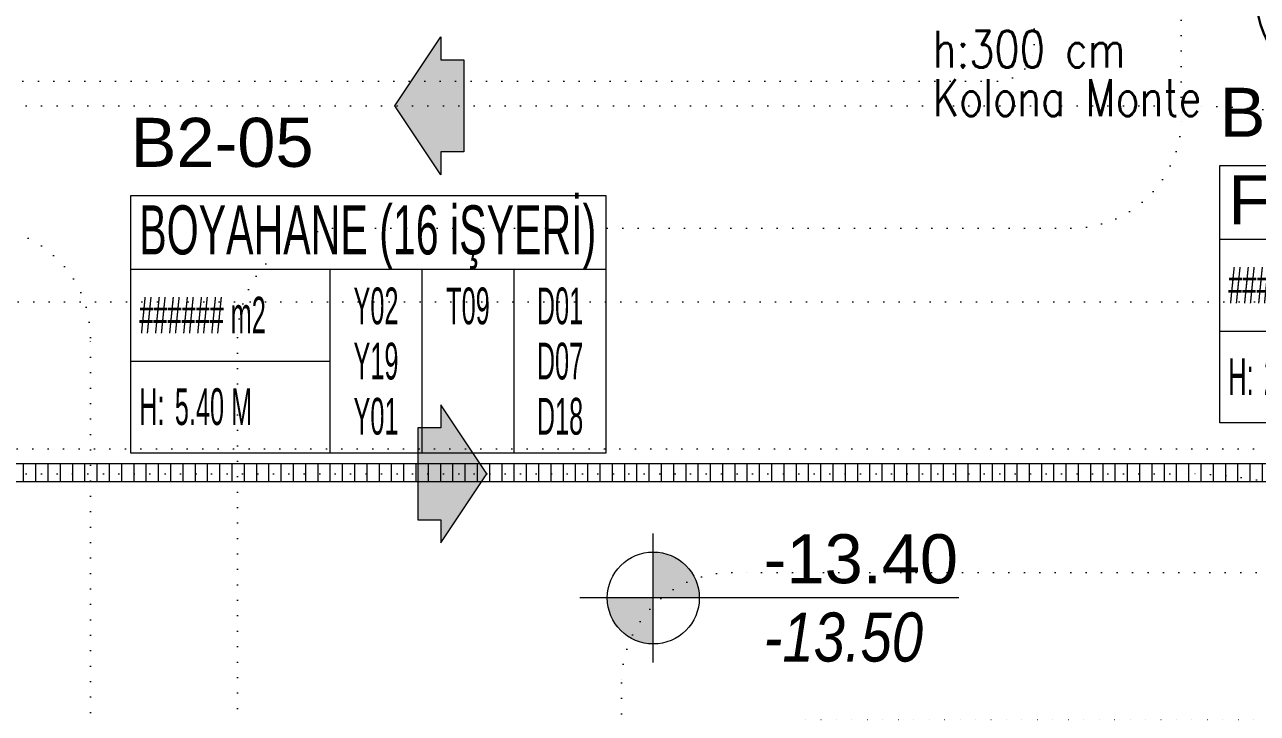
# Model space of a CAD drawing. Header units: metres. Extents: x -13621 to 152406, y -16073 to 22221.
# Drawn here: x 1951 to 2956, y 6485 to 7046 of the extents above; entities that cross this region are included whole.
import ezdxf
from ezdxf.enums import TextEntityAlignment as Align

# ---------------------------------------------------------------- set-up
doc = ezdxf.new("R2010")
doc.units = ezdxf.units.M
doc.header["$LTSCALE"] = 100
doc.header["$MEASUREMENT"] = 0
doc.linetypes.add('DOT2', pattern=[0.125, 0, -0.125])
doc.layers.get('0').update_dxf_attribs({"color": 9, "lineweight": 9})
for name, color, linetype, lineweight in [('06D', 9, 'Continuous', 9), ('21', 9, 'Continuous', 9), ('21_mahal200', 9, 'Continuous', 9), ('E-DAHİLİ DOME KAMERA', 7, 'Continuous', 30), ('E-DAHİLİ KAMERA', 7, 'Continuous', 30), ('E-YAZI', 7, 'Continuous', 30)]:
    doc.layers.add(name, color=color, linetype=linetype, lineweight=lineweight)
doc.styles.add('Arial', font='arial.ttf', dxfattribs={"height": 2.5})
doc.styles.add('E-YAZI', font='txttw.shx')
doc.styles.add('MuuM_TEXT-ITALIC', font='ARIALNI.TTF')
doc.styles.add('MuuM_TEXT-STANDART', font='ARIALN.TTF')

# ---------------------------------------------------------------- blocks, each defined once
blk = doc.blocks.new('100_DAHİLİ DOME KAMERA')
at = {"layer": 'E-DAHİLİ DOME KAMERA', "color": 4}
for p, q in [((-1.936, 0.715), (-1.936, -0.689)), ((0.82, 0.715), (-1.936, 0.715)), ((0.82, -0.689), (0.82, 0.715)), ((0.82, 0.294), (2.131, 0.668)), ((2.131, 0.668), (2.131, -0.643)), ((0.82, -0.268), (2.131, -0.643)), ((-1.936, -0.689), (0.82, -0.689))]:
    blk.add_line(p, q, dxfattribs=at)
at = {"layer": 'E-DAHİLİ DOME KAMERA', "color": 4, "linetype": 'Continuous'}
blk.add_circle((0, 0), 2.566, dxfattribs=at)
at = {"layer": 'E-DAHİLİ KAMERA', "color": 4}
for q in [(13.416, 6.264), (13.416, -6.264)]:
    blk.add_line((2.566, 0), q, dxfattribs=at)
blk = doc.blocks.new('p-ızgara')
at = {"layer": '06D'}
h = blk.add_hatch(dxfattribs=at)
h.set_pattern_fill('_USER', color=252, scale=10, angle=90, style=0, pattern_type=0)
h.set_pattern_definition([(90, (-7e-12, -8630), (-10, 6e-16), [])])
h.paths.add_polyline_path([(1257.5, -1941.6), (3342.5, -1941.6), (3342.5, -1956.6), (1257.5, -1956.6)])
blk.add_lwpolyline([(1257.5, -1941.6), (3342.5, -1941.6), (3342.5, -1956.6), (1257.5, -1956.6)], close=True, dxfattribs=at)
blk = doc.blocks.new('0_elevationtarget-p-bk')
h = blk.add_hatch(color=250)
h.paths.add_polyline_path([(1.875, 0, 0.414214), (0, 1.875), (0, 0)])
h.paths.add_polyline_path([(0, 0), (-1.875, 0, 0.414214), (0, -1.875)])
blk.add_line((0, -2.625), (0, 2.625))
blk.add_lwpolyline([(12.453, 0), (-3, 0)])
blk.add_circle((0, 0), 1.875)
at = {"style": 'Arial'}
blk.add_attdef('BITMISKOT', text='', height=2, dxfattribs=at).set_placement((4.5, 0), align=Align.BOTTOM_LEFT)
at = {"style": 'MuuM_TEXT-ITALIC'}
blk.add_attdef('FINISHINGFLOORLEVEL', text='', height=2, dxfattribs=at).set_placement((4.5, -0.592), align=Align.TOP_LEFT)
blk = doc.blocks.new('0_arrow1')
blk.add_hatch(color=254).paths.add_polyline_path([(0, 0), (-22.5, -15), (-15, -15), (-15, -22.5), (15, -22.5), (15, -15), (22.5, -15)])
at = {"linetype": 'ByBlock', "lineweight": -2}
blk.add_lwpolyline([(15, -22.5), (-15, -22.5), (-15, -15), (-22.5, -15), (0, 0), (22.5, -15), (15, -15)], close=True, dxfattribs=at)
blk.add_point((0, 0))
blk = doc.blocks.new('0_roomno2')
blk.add_lwpolyline([(19.375, -10.5), (0, -10.5), (0, 0), (19.375, 0)], close=True)
for points in [[(0, -3), (19.375, -3)], [(8.125, -3), (8.125, -10.5)], [(11.875, -3), (11.875, -10.5)], [(15.625, -3), (15.625, -10.5)], [(0, -6.75), (8.125, -6.75)]]:
    blk.add_lwpolyline(points)
at = {"style": 'MuuM_TEXT-STANDART', "width": 0.6}
blk.add_text('H:', height=1.5, dxfattribs=at).set_placement((0.35, -8.608), align=Align.MIDDLE_LEFT)
at = {"style": 'Arial'}
blk.add_attdef('ODANO', (0, 1.17), '', height=2, dxfattribs=at)
blk.add_attdef('MEKANADI', text='', height=2, dxfattribs=at).set_placement((0.35, -3), align=Align.BOTTOM_LEFT)
at = {"style": 'MuuM_TEXT-STANDART', "width": 0.6}
for tag, p in [('YER01', (10, -4.5)), ('TAVAN01', (13.75, -4.5)), ('DUVAR01', (17.5, -4.5)), ('YER02', (10, -6.75)), ('TAVAN02', (13.75, -6.75)), ('DUVAR02', (17.5, -6.75)), ('YER03', (10, -9)), ('TAVAN03', (13.75, -9)), ('DUVAR03', (17.5, -9))]:
    blk.add_attdef(tag, text='', height=1.5, dxfattribs=at).set_placement(p, align=Align.MIDDLE_CENTER)
for tag, p in [('M2', (0.35, -4.875)), ('TEMIZTAVANYUKSEKLIGI', (1.8, -8.608))]:
    blk.add_attdef(tag, text='', height=1.5, dxfattribs=at).set_placement(p, align=Align.MIDDLE_LEFT)
blk = doc.blocks.new('2.bod.Mimari')
at = {"layer": '06D', "linetype": 'DOT2'}
for points in [[(2897.84, -1210.88), (3060.69, -1373.73), (3060.69, -1715.29, -0.4142136), (2966.19, -1809.79), (1311.79, -1809.79, 0.4142136), (1226.29, -1895.29), (1226.29, -3734.29), (1346.29, -3734.29), (1346.29, -2024.29, -0.4142136), (1440.79, -1929.79), (3095.19, -1929.79, 0.4142136), (3180.69, -1844.29), (3180.69, -1332.19), (2978.61, -1130.11)], [(402.38, -2372, 0.4142136), (372.38, -2402), (372.38, -3732.3), (252.38, -3732.3), (252.38, -2342, -0.4142136), (342.38, -2252), (1048.17, -2252, 0.4142136), (1078.17, -2222), (1078.17, -1719.8, -0.4142136), (1168.17, -1629.8), (2743.84, -1629.8, 0.4142136), (2773.84, -1599.8), (2773.84, -1315.34)], [(2893.84, -1315.34), (2893.84, -1659.8, -0.4142136), (2803.84, -1749.8), (2202.25, -1749.8)], [(1100, -4330, 0.163259), (1100, -4330), (1100, -2250, -0.4142136), (1700, -1650), (2900, -1650, -0.4142136), (3500, -2250), (3500, -4330), (3500, -4330)], [(2004.39, -1838.97, 0.3751049), (1926.54, -1749.8)], [(2214.39, -1748.97, 0.4142136), (2124.39, -1838.97), (2124.39, -3732.3), (2004.39, -3732.3), (2004.39, -1838.97)], [(1400, -4180), (1400, -4180, 0.3750376), (1400, -4180), (1400, -2250, -0.4142136), (1700, -1950), (2900, -1950, -0.4142136), (3200, -2250), (3200, -4330, -0.4142136), (3200, -4330), (3200, -4330)], [(3925.09, -2030.56), (2527.42, -2030.56, 0.4142136), (2437.42, -2120.56), (2437.42, -3732.3), (2557.42, -3732.3), (2557.42, -2180.56, -0.4142136), (2587.42, -2150.56), (4072.19, -2150.56, -0.4142136), (4102.19, -2180.56), (4102.19, -3758.35), (4222.19, -3758.35), (4222.19, -2119.1, 0.4142136), (4132.19, -2029.1)]]:
    blk.add_lwpolyline(points, format="xyb", dxfattribs=at)
at = {"layer": '06D', "yscale": 2.5, "zscale": 2.5}
for p, xscale, rotation in [((2252.5, -1650), 2.5, 90), ((2327.5, -1950), -2.5, 270)]:
    blk.add_blockref('0_arrow1', p, dxfattribs=dict(at, xscale=xscale, rotation=rotation))
at = {"layer": '06D'}
blk.add_blockref('p-ızgara', (0, 0), dxfattribs=at)
at = {"layer": '21', "xscale": 20, "yscale": 20, "zscale": 20}
blk.add_blockref('0_elevationtarget-p-bk', (2463.35, -2051.36), dxfattribs=at).add_auto_attribs({'BITMISKOT': '-13.40', 'FINISHINGFLOORLEVEL': '-13.50'})
at = {"layer": '21_mahal200'}
ref = blk.add_blockref('0_roomno2', (2925.15, -1698.61), dxfattribs=dict(at, xscale=20, yscale=20, zscale=20))
ref.add_attrib('ODANO', 'B2-02', (2925.15, -1675.21), dxfattribs={"layer": '0', "height": 40, "style": 'Arial'})
ref.add_attrib('MEKANADI', 'FORMEN O.', dxfattribs={"layer": '0', "height": 40, "style": 'Arial'}).set_placement((2932.15, -1758.61), align=Align.BOTTOM_LEFT)
ref.add_attrib('M2', '##### m2', dxfattribs={"layer": '0', "height": 30, "style": 'MuuM_TEXT-STANDART', "width": 0.6}).set_placement((2932.15, -1796.11), align=Align.MIDDLE_LEFT)
ref.add_attrib('TEMIZTAVANYUKSEKLIGI', '2.40 M', dxfattribs={"layer": '0', "height": 30, "style": 'MuuM_TEXT-STANDART', "width": 0.6}).set_placement((2961.15, -1870.76), align=Align.MIDDLE_LEFT)
ref.add_attrib('YER01', 'Y02', dxfattribs={"layer": '0', "height": 30, "style": 'MuuM_TEXT-STANDART', "width": 0.6}).set_placement((3125.15, -1788.61), align=Align.MIDDLE_CENTER)
ref.add_attrib('TAVAN01', 'T05', dxfattribs={"layer": '0', "height": 30, "style": 'MuuM_TEXT-STANDART', "width": 0.6}).set_placement((3200.15, -1788.61), align=Align.MIDDLE_CENTER)
ref.add_attrib('DUVAR01', 'D02', dxfattribs={"layer": '0', "height": 30, "style": 'MuuM_TEXT-STANDART', "width": 0.6}).set_placement((3275.15, -1788.61), align=Align.MIDDLE_CENTER)
ref.add_attrib('TAVAN02', 'T09', dxfattribs={"layer": '0', "height": 30, "style": 'MuuM_TEXT-STANDART', "width": 0.6}).set_placement((3200.15, -1833.61), align=Align.MIDDLE_CENTER)
ref.add_attrib('DUVAR02', 'D07', dxfattribs={"layer": '0', "height": 30, "style": 'MuuM_TEXT-STANDART', "width": 0.6}).set_placement((3275.15, -1833.61), align=Align.MIDDLE_CENTER)
ref = blk.add_blockref('0_roomno2', (2037.26, -1723.13), dxfattribs=dict(at, xscale=20, yscale=20, zscale=20))
ref.add_attrib('ODANO', 'B2-05', (2037.26, -1699.73), dxfattribs={"layer": '0', "height": 40, "style": 'Arial'})
ref.add_attrib('MEKANADI', 'BOYAHANE (16 iŞYERİ)', dxfattribs={"layer": '0', "height": 40, "style": 'Arial', "width": 0.6}).set_placement((2044.26, -1783.13), align=Align.BOTTOM_LEFT)
ref.add_attrib('M2', '###### m2', dxfattribs={"layer": '0', "height": 30, "style": 'MuuM_TEXT-STANDART', "width": 0.6}).set_placement((2044.26, -1820.63), align=Align.MIDDLE_LEFT)
ref.add_attrib('TEMIZTAVANYUKSEKLIGI', '5.40 M', dxfattribs={"layer": '0', "height": 30, "style": 'MuuM_TEXT-STANDART', "width": 0.6}).set_placement((2073.26, -1895.29), align=Align.MIDDLE_LEFT)
ref.add_attrib('YER01', 'Y02', dxfattribs={"layer": '0', "height": 30, "style": 'MuuM_TEXT-STANDART', "width": 0.6}).set_placement((2237.26, -1813.13), align=Align.MIDDLE_CENTER)
ref.add_attrib('TAVAN01', 'T09', dxfattribs={"layer": '0', "height": 30, "style": 'MuuM_TEXT-STANDART', "width": 0.6}).set_placement((2312.26, -1813.13), align=Align.MIDDLE_CENTER)
ref.add_attrib('DUVAR01', 'D01', dxfattribs={"layer": '0', "height": 30, "style": 'MuuM_TEXT-STANDART', "width": 0.6}).set_placement((2387.26, -1813.13), align=Align.MIDDLE_CENTER)
ref.add_attrib('YER02', 'Y19', dxfattribs={"layer": '0', "height": 30, "style": 'MuuM_TEXT-STANDART', "width": 0.6}).set_placement((2237.26, -1858.13), align=Align.MIDDLE_CENTER)
ref.add_attrib('DUVAR02', 'D07', dxfattribs={"layer": '0', "height": 30, "style": 'MuuM_TEXT-STANDART', "width": 0.6}).set_placement((2387.26, -1858.13), align=Align.MIDDLE_CENTER)
ref.add_attrib('YER03', 'Y01', dxfattribs={"layer": '0', "height": 30, "style": 'MuuM_TEXT-STANDART', "width": 0.6}).set_placement((2237.26, -1903.13), align=Align.MIDDLE_CENTER)
ref.add_attrib('DUVAR03', 'D18', dxfattribs={"layer": '0', "height": 30, "style": 'MuuM_TEXT-STANDART', "width": 0.6}).set_placement((2387.26, -1903.13), align=Align.MIDDLE_CENTER)

msp = doc.modelspace()

# ---------------------------------------------------------------- block references
msp.add_blockref('2.bod.Mimari', (0, 8630))
at = {"layer": 'E-DAHİLİ DOME KAMERA', "xscale": 31.24999999834261, "yscale": 31.24999999834261, "zscale": 31.24999999834261, "rotation": 290.5223732366399}
msp.add_blockref('100_DAHİLİ DOME KAMERA', (3035, 7070.2), dxfattribs=at)

# ---------------------------------------------------------------- texts
at = {"layer": 'E-YAZI', "color": 30, "style": 'E-YAZI', "width": 0.8}
for s, p in [('h:300 cm', (2691.1, 7011.3)), ('Kolona Monte', (2691.1, 6971.7))]:
    msp.add_text(s, height=30, dxfattribs=at).set_placement(p)

doc.saveas('drawing.dxf')
